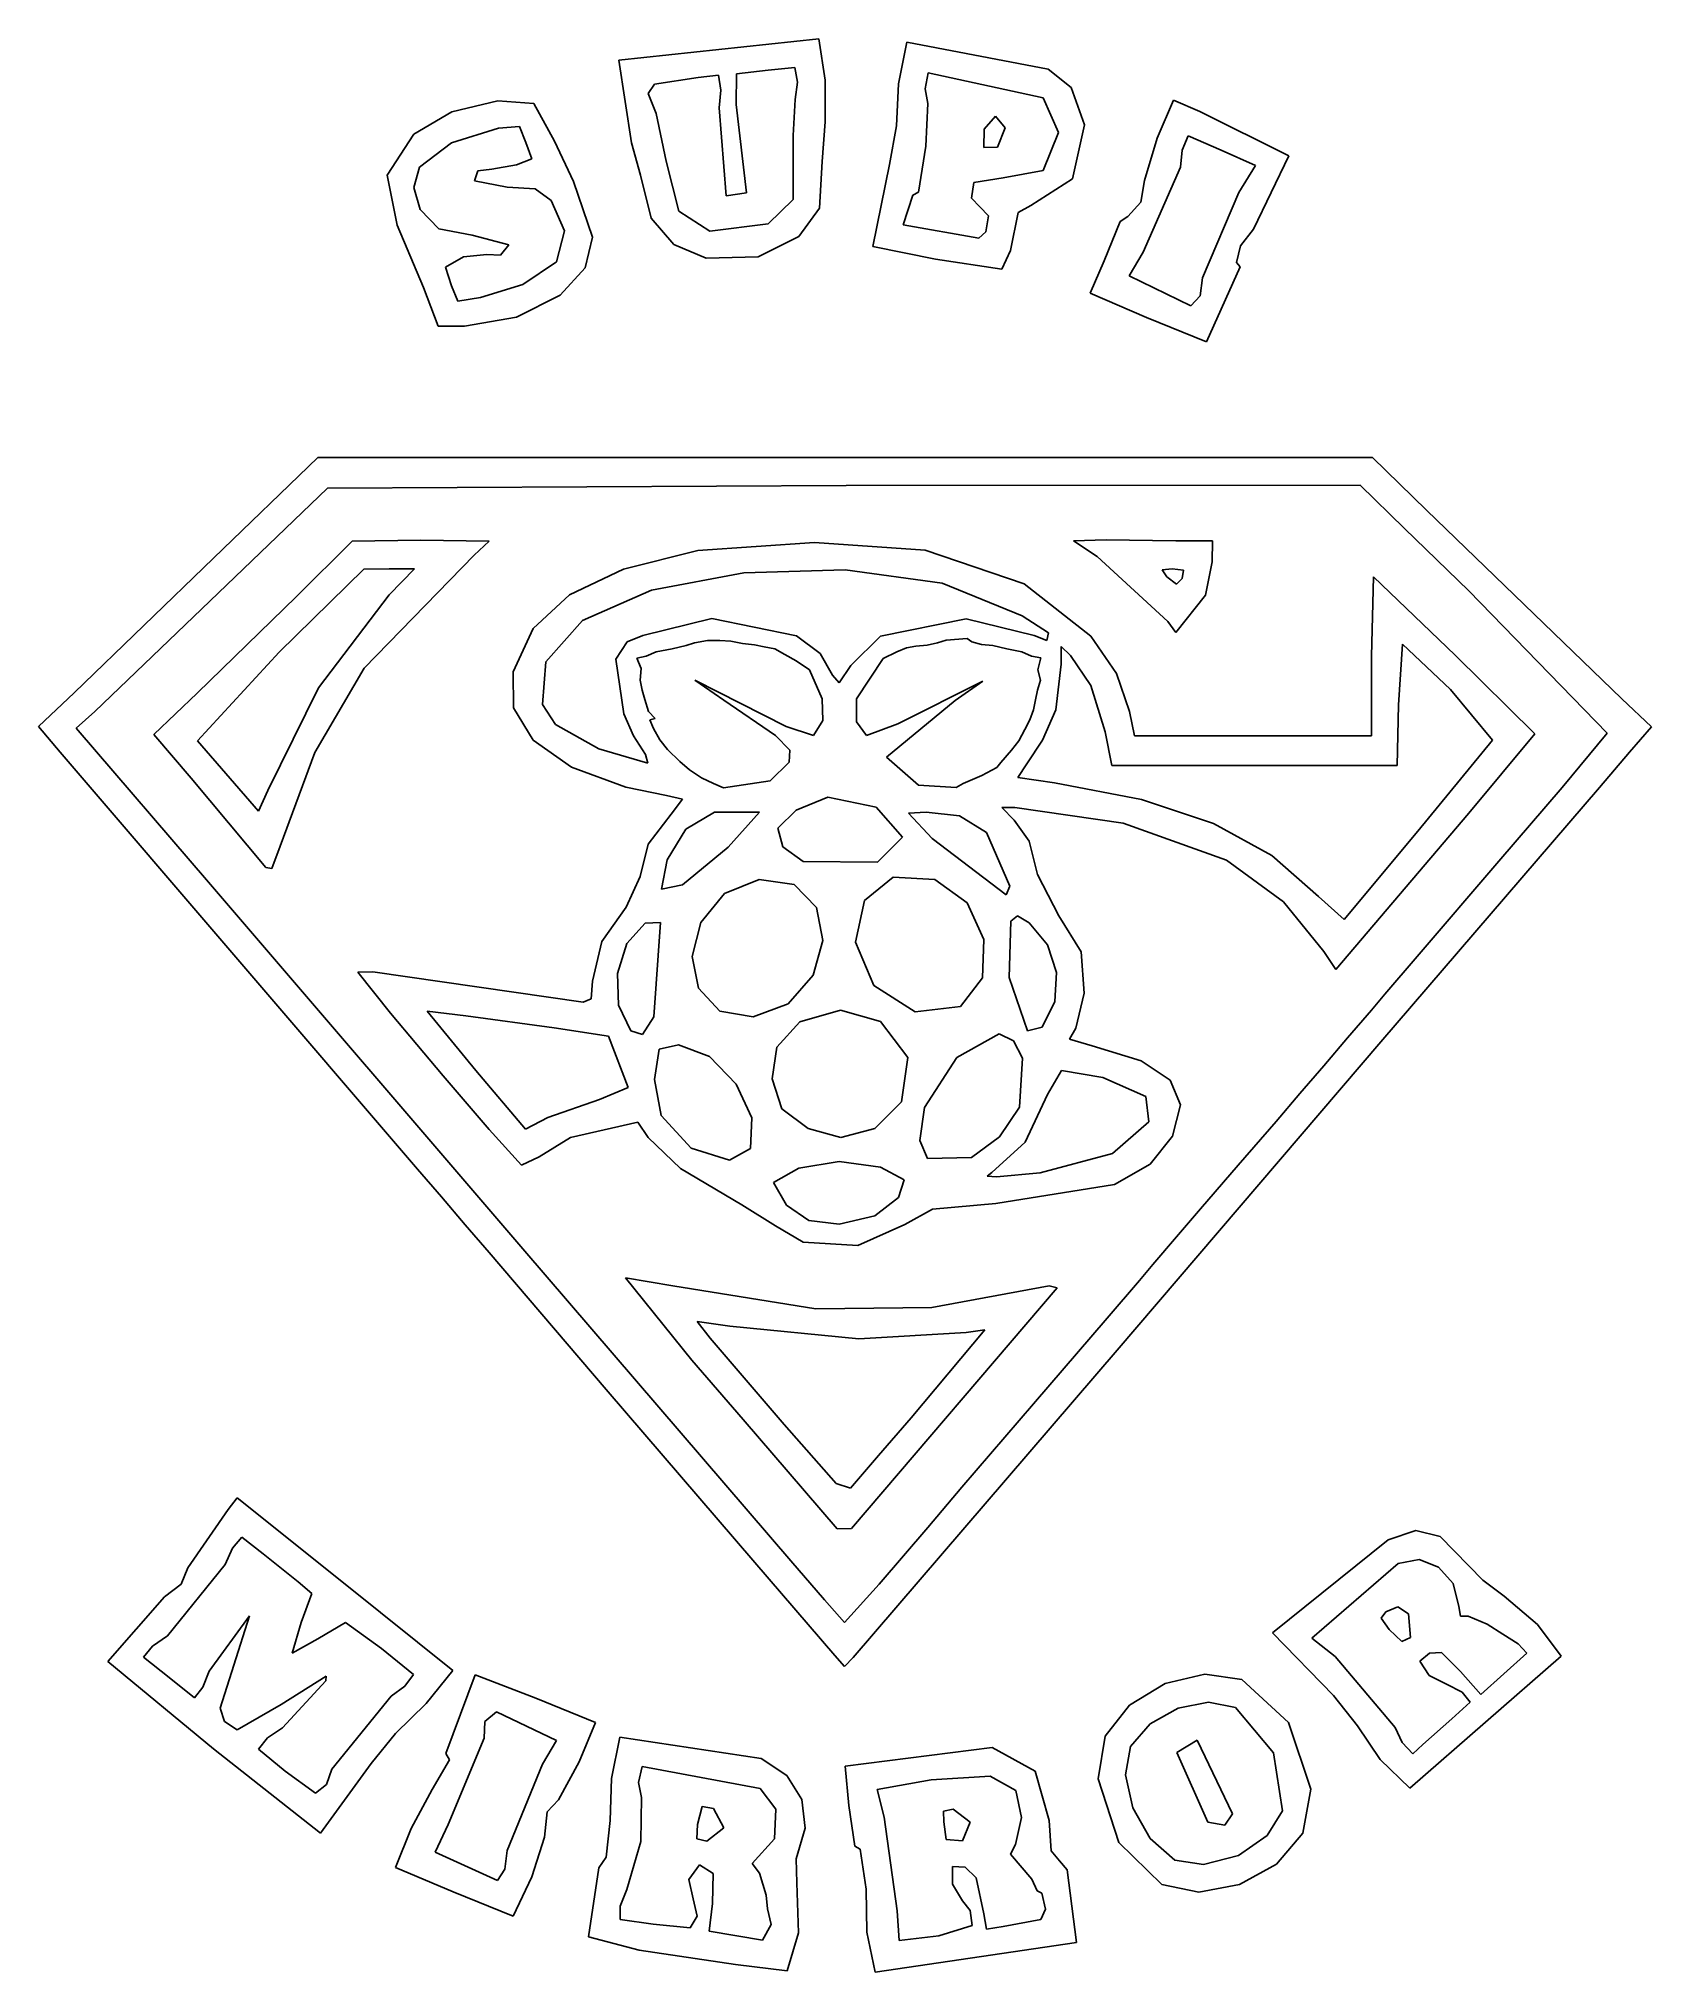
# Model space of a CAD drawing. Extents: x -95.1 to -72.6, y 54.8 to 81.7.
import ezdxf

# ---------------------------------------------------------------- set-up
doc = ezdxf.new("R2010")
doc.units = 0

msp = doc.modelspace()

# ---------------------------------------------------------------- linework, layer by layer
at = {"layer": '圖層 1'}
for p, q in [((-87.002766, 81.357157), (-84.220756, 81.657042)), ((-84.220756, 81.657042), (-84.134489, 81.078329)), ((-83.113158, 81.026974), (-82.996544, 81.607525)), ((-82.996544, 81.607525), (-81.032424, 81.23448)), ((-86.826538, 80.207287), (-87.002766, 81.357157)), ((-84.925974, 81.221182), (-85.365549, 81.166369)), ((-84.555512, 81.254612), (-84.925974, 81.221182)), ((-84.517838, 81.053786), (-84.555512, 81.254612)), ((-81.032424, 81.23448), (-80.709966, 80.979626)), ((-86.504594, 81.024391), (-86.595757, 80.892373)), ((-85.898717, 81.115665), (-86.504594, 81.024391)), ((-85.616348, 81.149716), (-85.898717, 81.115665)), ((-85.582405, 80.940553), (-85.616348, 81.149716)), ((-85.60583, 80.695931), (-85.582405, 80.940553)), ((-85.365549, 81.166369), (-85.369415, 80.741953)), ((-84.549083, 80.810365), (-84.517838, 81.053786)), ((-84.134489, 81.078329), (-84.134509, 80.498366)), ((-83.140307, 80.442811), (-83.113158, 81.026974)), ((-82.699232, 81.183082), (-82.741937, 80.961819)), ((-82.741937, 80.961819), (-82.702802, 80.754484)), ((-81.099482, 80.83556), (-82.699232, 81.183082)), ((-80.709966, 80.979626), (-80.524318, 80.457058)), ((-89.324864, 80.638421), (-88.687833, 80.79487)), ((-88.687833, 80.79487), (-88.18479, 80.75436)), ((-88.18479, 80.75436), (-87.899959, 80.230858)), ((-86.595757, 80.892373), (-86.483884, 80.617064)), ((-85.510261, 79.470951), (-85.60583, 80.695931)), ((-85.369415, 80.741953), (-85.227466, 79.511233)), ((-84.577601, 80.311357), (-84.549083, 80.810365)), ((-82.702802, 80.754484), (-82.733431, 80.160124)), ((-80.886574, 80.351241), (-81.099482, 80.83556)), ((-79.515046, 80.273286), (-79.28788, 80.800745)), ((-79.28788, 80.800745), (-78.919498, 80.6435)), ((-89.855553, 80.328905), (-89.324864, 80.638421)), ((-88.67569, 80.410679), (-89.329414, 80.207565)), ((-88.386438, 80.434665), (-88.67569, 80.410679)), ((-88.298659, 80.211201), (-88.386438, 80.434665)), ((-86.483884, 80.617064), (-86.342265, 79.952792)), ((-84.134509, 80.498366), (-84.172705, 79.950987)), ((-83.238247, 79.908675), (-83.140307, 80.442811)), ((-81.923208, 80.145365), (-81.919765, 80.397133)), ((-81.919765, 80.397133), (-81.765037, 80.577764)), ((-81.765037, 80.577764), (-81.630522, 80.415881)), ((-81.630522, 80.415881), (-81.73395, 80.147974)), ((-80.524318, 80.457058), (-80.692239, 79.705721)), ((-78.919498, 80.6435), (-77.682818, 80.02794)), ((-90.226814, 79.759562), (-89.855553, 80.328905)), ((-89.329414, 80.207565), (-89.77536, 79.868895)), ((-88.210879, 79.987736), (-88.298659, 80.211201)), ((-87.899959, 80.230858), (-87.6355, 79.669713)), ((-86.702572, 79.758637), (-86.826538, 80.207287)), ((-84.57982, 79.418551), (-84.577601, 80.311357)), ((-82.733431, 80.160124), (-82.83568, 79.524297)), ((-81.73395, 80.147974), (-81.923212, 80.145365)), ((-81.923212, 80.145365), (-81.923208, 80.145365)), ((-81.10061, 79.82288), (-80.886574, 80.351241)), ((-79.692682, 79.683441), (-79.515046, 80.273286)), ((-79.083908, 80.30761), (-79.167167, 80.108348)), ((-78.623999, 80.104903), (-79.083908, 80.30761)), ((-89.77536, 79.868895), (-89.853179, 79.586782)), ((-88.768138, 79.842288), (-88.428461, 79.900678)), ((-88.428461, 79.900678), (-88.210879, 79.987736)), ((-86.342265, 79.952792), (-86.168485, 79.257979)), ((-84.172705, 79.950987), (-84.211862, 79.301237)), ((-83.467408, 78.768815), (-83.238247, 79.908675)), ((-79.190422, 79.872001), (-79.710478, 78.688121)), ((-79.167167, 80.108348), (-79.190422, 79.872001)), ((-78.147896, 79.89287), (-78.623999, 80.104903)), ((-78.379674, 79.515984), (-78.147896, 79.89287)), ((-77.682818, 80.02794), (-78.173946, 79.0066)), ((-90.085685, 79.062105), (-90.226814, 79.759562)), ((-89.010603, 79.681925), (-88.96488, 79.818377)), ((-88.554702, 79.593411), (-89.010603, 79.681925)), ((-88.96488, 79.818377), (-88.768138, 79.842288)), ((-88.1653, 79.567272), (-88.554702, 79.593411)), ((-87.6355, 79.669713), (-87.370993, 78.896645)), ((-86.554702, 79.15985), (-86.702572, 79.758637)), ((-82.096852, 79.441364), (-82.062759, 79.658258)), ((-82.062759, 79.658258), (-81.658696, 79.720249)), ((-81.658696, 79.720249), (-81.10061, 79.82288)), ((-80.692239, 79.705721), (-81.27272, 79.338888)), ((-79.743228, 79.383891), (-79.692682, 79.683441)), ((-89.853179, 79.586782), (-89.767401, 79.28142)), ((-87.944786, 79.405427), (-88.1653, 79.567272)), ((-87.756801, 78.987122), (-87.944786, 79.405427)), ((-85.227466, 79.511233), (-85.510261, 79.470951)), ((-84.924449, 79.080027), (-84.57982, 79.418551)), ((-82.912953, 79.48283), (-83.047073, 79.068437)), ((-82.83568, 79.524297), (-82.912953, 79.48283)), ((-81.979069, 79.316963), (-82.096852, 79.441364)), ((-81.27272, 79.338888), (-81.446498, 79.241189)), ((-79.9235, 79.182612), (-79.743228, 79.383891)), ((-78.885413, 78.329834), (-78.379674, 79.515984)), ((-89.72126, 78.197355), (-90.085685, 79.062105)), ((-89.767401, 79.28142), (-89.507677, 79.010973)), ((-86.23795, 78.794474), (-86.554702, 79.15985)), ((-86.168485, 79.257979), (-85.738773, 78.98224)), ((-85.738773, 78.98224), (-84.924472, 79.080024)), ((-84.924472, 79.080024), (-84.924449, 79.080027)), ((-84.211862, 79.301237), (-84.498065, 78.905877)), ((-83.047073, 79.068437), (-81.993013, 78.880911)), ((-81.861286, 79.192562), (-81.979069, 79.316963)), ((-81.895381, 78.971405), (-81.861286, 79.192562)), ((-81.446498, 79.241189), (-81.554053, 78.709269)), ((-80.252667, 78.565823), (-80.030231, 79.112756)), ((-80.030231, 79.112756), (-79.9235, 79.182612)), ((-89.507677, 79.010973), (-89.041563, 78.922533)), ((-89.041563, 78.922533), (-88.530846, 78.789938)), ((-88.530846, 78.789938), (-88.648348, 78.648035)), ((-87.871334, 78.554142), (-87.756801, 78.987122)), ((-87.370993, 78.896645), (-87.472538, 78.469819)), ((-85.787848, 78.604155), (-86.23795, 78.794474)), ((-84.498065, 78.905877), (-85.064133, 78.625595)), ((-81.993013, 78.880911), (-81.895502, 78.971403)), ((-81.895502, 78.971403), (-81.895381, 78.971405)), ((-78.173946, 79.0066), (-78.356329, 78.777895)), ((-89.164861, 78.623605), (-89.415477, 78.481236)), ((-88.836659, 78.654924), (-89.164861, 78.623605)), ((-88.648348, 78.648035), (-88.836659, 78.654924)), ((-88.33734, 78.238169), (-87.871334, 78.554142)), ((-85.787845, 78.604162), (-85.787848, 78.604155)), ((-85.064133, 78.625595), (-85.787845, 78.604162)), ((-82.59808, 78.590875), (-83.467408, 78.768815)), ((-82.598071, 78.590885), (-82.59808, 78.590875)), ((-81.676419, 78.451525), (-82.598071, 78.590885)), ((-81.554053, 78.709269), (-81.676419, 78.451525)), ((-80.446624, 78.118774), (-80.252667, 78.565823)), ((-79.710478, 78.688121), (-79.904954, 78.360614)), ((-78.356329, 78.777895), (-78.410188, 78.542916)), ((-78.410188, 78.542916), (-78.357602, 78.486435)), ((-89.415477, 78.481236), (-89.330046, 78.221063)), ((-87.472538, 78.469819), (-87.816509, 78.089852)), ((-79.904954, 78.360614), (-79.043773, 77.940071)), ((-78.91766, 78.079307), (-78.885413, 78.329834)), ((-78.357602, 78.486435), (-78.827561, 77.439335)), ((-89.515978, 77.65829), (-89.72126, 78.197355)), ((-89.330046, 78.221063), (-89.244615, 78.007549)), ((-89.244615, 78.007549), (-88.929198, 78.056709)), ((-88.929198, 78.056709), (-88.337336, 78.238175)), ((-87.816509, 78.089852), (-88.426861, 77.786751)), ((-88.337336, 78.238175), (-88.33734, 78.238169)), ((-79.664736, 77.779597), (-80.446624, 78.118774)), ((-79.043773, 77.940071), (-78.917662, 78.079299)), ((-78.917662, 78.079299), (-78.91766, 78.079307)), ((-88.426861, 77.786751), (-89.147819, 77.659447)), ((-78.827561, 77.439335), (-79.664736, 77.779602)), ((-79.664736, 77.779602), (-79.664736, 77.779597)), ((-89.147819, 77.659447), (-89.515978, 77.65829)), ((-92.639658, 74.431403), (-91.191898, 75.833743)), ((-91.191898, 75.833743), (-83.8561, 75.8337)), ((-83.8561, 75.8337), (-76.5204, 75.8337)), ((-76.5204, 75.8337), (-75.76645, 75.098848)), ((-91.053683, 75.404411), (-92.574143, 73.946921)), ((-83.840493, 75.445878), (-91.053683, 75.404411)), ((-76.689753, 75.446725), (-83.840493, 75.445878)), ((-76.072339, 74.843997), (-76.689753, 75.446725)), ((-75.76645, 75.098848), (-73.05223, 72.476888)), ((-75.17848, 73.980163), (-76.072339, 74.843997)), ((-91.487567, 73.901622), (-90.712264, 74.667405)), ((-90.712264, 74.667405), (-89.759705, 74.683853)), ((-89.759705, 74.683853), (-88.807217, 74.668777)), ((-88.807217, 74.668777), (-89.014622, 74.476895)), ((-86.937603, 74.27871), (-85.904607, 74.541213)), ((-85.904607, 74.541213), (-84.282169, 74.650164)), ((-84.282169, 74.650164), (-82.742977, 74.544346)), ((-82.742977, 74.544346), (-81.363755, 74.074797)), ((-80.679205, 74.672662), (-80.223668, 74.688269)), ((-80.34808, 74.454758), (-80.679205, 74.672662)), ((-80.223668, 74.688269), (-79.256053, 74.674446)), ((-79.256053, 74.674446), (-78.744627, 74.672668)), ((-78.744627, 74.672668), (-78.746885, 74.3824)), ((-94.580328, 72.561163), (-92.639658, 74.431403)), ((-90.548914, 74.279945), (-91.729314, 73.126625)), ((-90.196865, 74.282796), (-90.548914, 74.279945)), ((-89.014622, 74.476895), (-90.544782, 72.904395)), ((-89.844816, 74.285646), (-90.196865, 74.282796)), ((-90.195437, 73.924503), (-89.844816, 74.285646)), ((-87.690274, 73.922879), (-86.937603, 74.27871)), ((-85.265792, 74.229311), (-86.547455, 73.98898)), ((-83.854037, 74.268666), (-85.265792, 74.229311)), ((-82.504309, 74.087096), (-83.854037, 74.268666)), ((-79.363887, 73.553053), (-80.34808, 74.454758)), ((-79.306091, 74.285637), (-79.444146, 74.270969)), ((-79.444146, 74.270969), (-79.380454, 74.17506)), ((-79.146236, 74.267885), (-79.306091, 74.285637)), ((-79.165214, 74.151937), (-79.146236, 74.267885)), ((-78.746885, 74.3824), (-78.843642, 73.920383)), ((-92.574143, 73.946921), (-94.291103, 72.298761)), ((-86.547455, 73.98898), (-87.506909, 73.567624)), ((-81.393397, 73.630589), (-82.504309, 74.087096)), ((-81.363755, 74.074797), (-80.437367, 73.346756)), ((-79.380454, 74.17506), (-79.244202, 74.070088)), ((-79.244202, 74.070088), (-79.165215, 74.151946)), ((-79.165215, 74.151946), (-79.165214, 74.151937)), ((-76.533, 73.0694), (-76.505596, 74.17519)), ((-76.505596, 74.17519), (-75.370006, 73.08242)), ((-73.25237, 72.000403), (-75.17848, 73.980163)), ((-92.867197, 72.558052), (-91.487567, 73.901622)), ((-91.181713, 72.62798), (-90.195437, 73.924503)), ((-88.192559, 73.454048), (-87.690274, 73.922879)), ((-78.843642, 73.920383), (-79.254326, 73.401015)), ((-88.474397, 72.852543), (-88.192559, 73.454048)), ((-87.506909, 73.567624), (-88.018245, 72.993674)), ((-86.667962, 73.357518), (-85.711094, 73.592445)), ((-85.711094, 73.592445), (-84.530264, 73.351831)), ((-83.361292, 73.346528), (-82.172572, 73.58774)), ((-82.172572, 73.58774), (-81.224298, 73.359544)), ((-81.027988, 73.393094), (-81.393397, 73.630589)), ((-79.363828, 73.553059), (-79.363887, 73.553053)), ((-79.254326, 73.401015), (-79.363828, 73.553059)), ((-87.046746, 73.026753), (-86.88599, 73.269357)), ((-86.88599, 73.269357), (-86.667962, 73.357518)), ((-86.262769, 73.170368), (-86.485143, 73.130479)), ((-86.067782, 73.220533), (-86.262769, 73.170368)), ((-85.952486, 73.256096), (-86.067782, 73.220533)), ((-85.767478, 73.288763), (-85.952486, 73.256096)), ((-85.596364, 73.288199), (-85.767478, 73.288763)), ((-85.446981, 73.281059), (-85.596364, 73.288199)), ((-85.282688, 73.248688), (-85.446981, 73.281059)), ((-85.115215, 73.225856), (-85.282688, 73.248688)), ((-84.983223, 73.199242), (-85.115215, 73.225856)), ((-84.831608, 73.171528), (-84.983223, 73.199242)), ((-84.691615, 73.094307), (-84.831608, 73.171528)), ((-84.530264, 73.351831), (-84.203394, 73.108888)), ((-83.775964, 72.939121), (-83.361292, 73.346528)), ((-83.001921, 73.188224), (-83.13605, 73.128418)), ((-82.869217, 73.208967), (-83.001921, 73.188224)), ((-82.711427, 73.224066), (-82.869217, 73.208967)), ((-82.567683, 73.257541), (-82.711427, 73.224066)), ((-82.449026, 73.292559), (-82.567683, 73.257541)), ((-82.15813, 73.317959), (-82.449026, 73.292559)), ((-82.094001, 73.271372), (-82.15813, 73.317959)), ((-81.957826, 73.233306), (-82.094001, 73.271372)), ((-81.800798, 73.219759), (-81.957826, 73.233306)), ((-81.605864, 73.172973), (-81.800798, 73.219759)), ((-81.39853, 73.128799), (-81.605864, 73.172973)), ((-81.224298, 73.359544), (-81.047159, 73.290431)), ((-81.047159, 73.290431), (-81.027988, 73.393094)), ((-80.720815, 73.081899), (-80.851986, 73.205128)), ((-80.851986, 73.205128), (-80.848063, 72.957501)), ((-80.437367, 73.346756), (-80.081761, 72.828649)), ((-76.102233, 73.235145), (-76.158423, 72.391984)), ((-75.433243, 72.605299), (-76.102233, 73.235145)), ((-91.729314, 73.126625), (-92.862744, 71.894865)), ((-90.544782, 72.904395), (-91.23327, 71.730847)), ((-88.018245, 72.993674), (-88.065567, 72.397884)), ((-86.930956, 72.267579), (-87.046746, 73.026753)), ((-86.623367, 73.069381), (-86.752865, 73.042765)), ((-86.752865, 73.042765), (-86.692478, 72.901078)), ((-86.692478, 72.901078), (-86.706306, 72.734909)), ((-86.485143, 73.130479), (-86.623367, 73.069381)), ((-84.535202, 73.006682), (-84.691615, 73.094307)), ((-84.348732, 72.880915), (-84.535202, 73.006682)), ((-84.172812, 72.477397), (-84.348732, 72.880915)), ((-84.203394, 73.108888), (-84.028293, 72.806649)), ((-83.939775, 72.69765), (-83.775964, 72.939121)), ((-83.327473, 73.037817), (-83.698338, 72.47605)), ((-83.13605, 73.128418), (-83.327473, 73.037817)), ((-81.260306, 73.069273), (-81.39853, 73.128799)), ((-81.131892, 73.045946), (-81.260306, 73.069273)), ((-81.176004, 72.87936), (-81.131892, 73.045946)), ((-81.138722, 72.737538), (-81.176004, 72.87936)), ((-80.848063, 72.957501), (-80.925126, 72.322851)), ((-80.437669, 72.661514), (-80.720815, 73.081899)), ((-76.533, 71.9636), (-76.533, 73.0694)), ((-75.370006, 73.08242), (-74.261816, 71.98965)), ((-91.885787, 71.203263), (-91.181713, 72.62798)), ((-88.470265, 72.352712), (-88.474397, 72.852543)), ((-86.706306, 72.734909), (-86.678931, 72.596188)), ((-85.540653, 72.456369), (-85.947829, 72.737163)), ((-85.947829, 72.737163), (-84.676929, 72.091462)), ((-84.028293, 72.806649), (-83.939775, 72.69765)), ((-83.122332, 72.127213), (-81.939752, 72.724441)), ((-81.939752, 72.724441), (-82.324226, 72.452184)), ((-81.205002, 72.46109), (-81.177372, 72.599314)), ((-81.177372, 72.599314), (-81.138722, 72.737538)), ((-80.239144, 72.018759), (-80.437669, 72.661514)), ((-80.081761, 72.828649), (-79.897595, 72.299106)), ((-74.851521, 71.900359), (-75.433243, 72.605299)), ((-95.073237, 72.093264), (-94.580328, 72.561163)), ((-93.471522, 71.980262), (-92.867197, 72.558052)), ((-88.192879, 71.90431), (-88.470265, 72.352712)), ((-88.065567, 72.397884), (-87.885763, 72.120022)), ((-86.678931, 72.596188), (-86.642885, 72.466225)), ((-86.642885, 72.466225), (-86.590725, 72.302539)), ((-84.822562, 71.966183), (-85.540653, 72.456369)), ((-84.162866, 72.176733), (-84.172812, 72.477397)), ((-83.698338, 72.47605), (-83.694699, 72.158855)), ((-82.324226, 72.452184), (-83.278368, 71.664344)), ((-81.23266, 72.322869), (-81.205002, 72.46109)), ((-76.158423, 72.391984), (-76.173692, 71.548823)), ((-73.05223, 72.476888), (-72.640067, 72.08752)), ((-94.773839, 71.734241), (-95.073237, 72.093264)), ((-94.291103, 72.298761), (-94.550059, 72.067469)), ((-94.550059, 72.067469), (-92.712559, 69.928309)), ((-87.885763, 72.120022), (-87.279469, 71.780489)), ((-86.79869, 71.963488), (-86.930956, 72.267579)), ((-86.590725, 72.302539), (-86.499182, 72.20208)), ((-86.499182, 72.20208), (-86.571478, 72.183001)), ((-86.571478, 72.183001), (-86.522199, 72.064595)), ((-86.522199, 72.064595), (-86.433494, 71.90606)), ((-84.676929, 72.091462), (-84.296626, 71.967298)), ((-84.296626, 71.967298), (-84.162866, 72.176733)), ((-83.694699, 72.158855), (-83.557947, 71.965172)), ((-83.557947, 71.965172), (-83.122332, 72.127213)), ((-81.355421, 72.048735), (-81.283762, 72.182898)), ((-81.283762, 72.182898), (-81.23266, 72.322869)), ((-80.925126, 72.322851), (-81.108802, 71.90457)), ((-79.897595, 72.299106), (-79.828299, 71.963615)), ((-72.640067, 72.08752), (-72.941649, 71.736171)), ((-92.950131, 71.374583), (-93.471522, 71.980262)), ((-92.862744, 71.894865), (-92.013662, 70.912978)), ((-87.663457, 71.528999), (-88.192879, 71.90431)), ((-86.630071, 71.700863), (-86.79869, 71.963488)), ((-86.433494, 71.90606), (-86.327331, 71.774248)), ((-84.624763, 71.764186), (-84.822562, 71.966183)), ((-81.541613, 71.764642), (-81.438355, 71.893104)), ((-81.438355, 71.893104), (-81.355421, 72.048735)), ((-81.108802, 71.90457), (-81.328977, 71.572832)), ((-80.1427, 71.5488), (-80.239144, 72.018759)), ((-79.828299, 71.963615), (-78.1806, 71.9636)), ((-78.1806, 71.9636), (-76.533, 71.9636)), ((-75.890211, 70.636549), (-74.851521, 71.900359)), ((-74.261816, 71.98965), (-75.179435, 70.88675)), ((-73.880506, 71.244734), (-73.25237, 72.000403)), ((-89.804289, 65.936961), (-94.773839, 71.734241)), ((-91.23327, 71.730847), (-91.713572, 70.429205)), ((-86.903217, 71.248443), (-87.663457, 71.528999)), ((-87.279469, 71.780489), (-86.599903, 71.582875)), ((-86.630067, 71.700864), (-86.630071, 71.700863)), ((-86.599903, 71.582875), (-86.630067, 71.700864)), ((-86.327331, 71.774248), (-86.153412, 71.603848)), ((-86.153412, 71.603848), (-86.01919, 71.4897)), ((-84.897921, 71.335944), (-84.633908, 71.597327)), ((-84.633908, 71.597327), (-84.624763, 71.764186)), ((-83.278368, 71.664344), (-82.835658, 71.277522)), ((-81.744838, 71.521172), (-81.689051, 71.590285)), ((-81.689051, 71.590285), (-81.541613, 71.764642)), ((-81.328977, 71.572832), (-81.453005, 71.38293)), ((-78.1581, 71.5488), (-80.1427, 71.5488)), ((-76.173692, 71.548823), (-78.1581, 71.5488)), ((-72.941649, 71.736171), (-73.361005, 71.245644)), ((-91.912711, 70.132253), (-92.950131, 71.374583)), ((-86.01919, 71.4897), (-85.855058, 71.378067)), ((-85.855058, 71.378067), (-85.685189, 71.300123)), ((-85.685189, 71.300123), (-85.545232, 71.237554)), ((-85.545232, 71.237554), (-84.897928, 71.336052)), ((-84.897928, 71.336052), (-84.897921, 71.335944)), ((-82.835658, 71.277522), (-82.310807, 71.244736)), ((-82.310801, 71.244727), (-82.211944, 71.300015)), ((-82.211944, 71.300015), (-81.951419, 71.410595)), ((-81.951419, 71.410595), (-81.744838, 71.521172)), ((-81.453005, 71.38293), (-80.941952, 71.311121)), ((-80.941952, 71.311121), (-79.732749, 71.077692)), ((-92.013662, 70.912978), (-91.88579, 71.203246)), ((-91.88579, 71.203246), (-91.885787, 71.203263)), ((-86.341025, 71.134262), (-86.903217, 71.248443)), ((-86.115099, 71.080191), (-86.341025, 71.134262)), ((-86.272468, 70.871214), (-86.115099, 71.080191)), ((-84.097171, 71.107924), (-84.536883, 70.930175)), ((-83.423283, 70.969427), (-84.097171, 71.107924)), ((-82.310807, 71.244736), (-82.310801, 71.244727)), ((-79.732749, 71.077692), (-78.73192, 70.742468)), ((-73.361005, 71.245644), (-76.401135, 67.706174)), ((-74.759323, 70.221884), (-73.880506, 71.244734)), ((-86.596374, 70.458257), (-86.272468, 70.871214)), ((-85.671037, 70.901996), (-86.069989, 70.667018)), ((-85.047386, 70.899173), (-85.671037, 70.901996)), ((-85.484141, 70.415391), (-85.047386, 70.899173)), ((-84.536883, 70.930175), (-84.791192, 70.679725)), ((-83.057201, 70.554642), (-83.423283, 70.969427)), ((-82.725466, 70.903389), (-82.974267, 70.885355)), ((-82.974267, 70.885355), (-82.645191, 70.536918)), ((-82.262988, 70.852009), (-82.725466, 70.903389)), ((-81.888661, 70.617603), (-82.262988, 70.852009)), ((-81.495698, 70.966659), (-81.675869, 70.968352)), ((-81.675869, 70.968352), (-81.503366, 70.788661)), ((-81.503366, 70.788661), (-81.295126, 70.500204)), ((-79.988578, 70.7502), (-81.495698, 70.966659)), ((-78.551058, 70.231631), (-79.988578, 70.7502)), ((-78.73192, 70.742468), (-77.918602, 70.296466)), ((-75.179435, 70.88675), (-77.027935, 68.71422)), ((-86.706297, 70.004375), (-86.596374, 70.458257)), ((-86.069989, 70.667018), (-86.329778, 70.237047)), ((-84.791192, 70.679725), (-84.721199, 70.41731)), ((-83.405361, 70.204924), (-83.057201, 70.554642)), ((-82.645191, 70.536918), (-81.613381, 69.751923)), ((-81.564391, 69.869904), (-81.888661, 70.617603)), ((-81.295126, 70.500204), (-81.178057, 70.032591)), ((-76.915085, 69.410537), (-75.890145, 70.636527)), ((-75.890145, 70.636527), (-75.890211, 70.636549)), ((-91.713572, 70.429205), (-91.828409, 70.115711)), ((-86.329778, 70.237047), (-86.408235, 69.830726)), ((-86.119353, 69.892201), (-85.484141, 70.41549)), ((-85.484141, 70.41549), (-85.484141, 70.415391)), ((-84.721199, 70.41731), (-84.436388, 70.216167)), ((-84.436388, 70.216167), (-83.405368, 70.204935)), ((-83.405368, 70.204935), (-83.405361, 70.204924)), ((-77.755244, 69.65273), (-78.551058, 70.231631)), ((-77.918602, 70.296466), (-77.271932, 69.730701)), ((-75.897573, 68.894944), (-74.759323, 70.221884)), ((-92.712559, 69.928309), (-88.309699, 64.794779)), ((-91.912702, 70.132248), (-91.912711, 70.132253)), ((-91.828409, 70.115711), (-91.912702, 70.132248)), ((-86.89886, 69.579481), (-86.706297, 70.004375)), ((-85.050886, 69.9627), (-85.531948, 69.771766)), ((-84.564398, 69.897581), (-85.050886, 69.9627)), ((-83.184923, 69.997502), (-83.583508, 69.672168)), ((-82.609317, 69.965549), (-83.184923, 69.997502)), ((-82.15696, 69.638123), (-82.609317, 69.965549)), ((-81.178057, 70.032591), (-80.881109, 69.458701)), ((-86.408235, 69.830726), (-86.119353, 69.892201)), ((-85.531948, 69.771766), (-85.860061, 69.366034)), ((-84.25216, 69.573973), (-84.564398, 69.897581)), ((-83.583508, 69.672168), (-83.709709, 69.092297)), ((-81.613381, 69.751923), (-81.564393, 69.869909)), ((-81.564393, 69.869909), (-81.564391, 69.869904)), ((-77.195648, 68.963021), (-77.755244, 69.65273)), ((-77.271932, 69.730701), (-76.915085, 69.410537)), ((-87.239442, 69.103917), (-86.89886, 69.579481)), ((-84.165479, 69.117009), (-84.25216, 69.573973)), ((-81.924484, 69.129562), (-82.15696, 69.638123)), ((-81.550545, 69.386764), (-81.574653, 68.600975)), ((-81.458309, 69.460069), (-81.550545, 69.386764)), ((-81.296455, 69.362437), (-81.458309, 69.460069)), ((-80.881109, 69.458701), (-80.572107, 68.96096)), ((-87.369767, 68.552451), (-87.239442, 69.103917)), ((-86.635264, 69.357943), (-86.893102, 69.072753)), ((-86.424831, 69.364886), (-86.635264, 69.357943)), ((-86.514961, 68.054946), (-86.424831, 69.364886)), ((-85.860061, 69.366034), (-85.982619, 68.895208)), ((-84.298941, 68.63532), (-84.165479, 69.117009)), ((-81.944115, 68.597438), (-81.924484, 69.129562)), ((-81.037715, 69.05858), (-81.296455, 69.362437)), ((-86.893102, 69.072753), (-87.021804, 68.658249)), ((-85.982619, 68.895208), (-85.895915, 68.453614)), ((-83.709709, 69.092297), (-83.453559, 68.490718)), ((-80.915359, 68.671029), (-81.037715, 69.05858)), ((-80.572107, 68.96096), (-80.529512, 68.382729)), ((-77.027935, 68.71422), (-77.195648, 68.963021)), ((-76.345155, 68.369695), (-75.897573, 68.894944)), ((-90.63184, 68.67843), (-90.424503, 68.679276)), ((-90.178408, 68.104481), (-90.63184, 68.67843)), ((-90.424503, 68.679276), (-87.500543, 68.259217)), ((-87.021804, 68.658249), (-87.00729, 68.219627)), ((-84.647131, 68.237541), (-84.298941, 68.63532)), ((-82.248081, 68.199319), (-81.944115, 68.597438)), ((-81.574653, 68.600975), (-81.317658, 67.859094)), ((-80.93786, 68.26696), (-80.915359, 68.671029)), ((-87.500543, 68.259217), (-87.389754, 68.304031)), ((-87.389754, 68.304031), (-87.369767, 68.552451)), ((-85.895915, 68.453614), (-85.596241, 68.135576)), ((-83.453559, 68.490718), (-82.879656, 68.122409)), ((-80.529512, 68.382729), (-80.646992, 67.89976)), ((-76.532517, 68.148537), (-76.345155, 68.369695)), ((-89.445825, 67.236256), (-90.178408, 68.104481)), ((-89.133061, 68.069013), (-89.666988, 68.136066)), ((-89.666988, 68.136066), (-88.992037, 67.308049)), ((-87.901051, 67.900233), (-89.133061, 68.069013)), ((-87.00729, 68.219627), (-86.835481, 67.862083)), ((-86.672062, 67.808702), (-86.514961, 68.054942)), ((-86.514961, 68.054942), (-86.514961, 68.054946)), ((-85.596241, 68.135576), (-85.132161, 68.053131)), ((-85.132161, 68.053131), (-84.647131, 68.237543)), ((-84.647131, 68.237543), (-84.647131, 68.237541)), ((-83.919717, 68.146695), (-84.484449, 67.983754)), ((-83.361296, 67.992308), (-83.919717, 68.146695)), ((-82.879656, 68.122409), (-82.248079, 68.199315)), ((-82.248079, 68.199315), (-82.248081, 68.199319)), ((-81.113691, 67.913547), (-80.93786, 68.26696)), ((-76.8648, 67.761512), (-76.532517, 68.148537)), ((-87.144403, 67.786546), (-87.901051, 67.900233)), ((-86.872169, 67.072747), (-87.144403, 67.786546)), ((-86.835481, 67.862083), (-86.672062, 67.808702)), ((-84.484449, 67.983754), (-84.803888, 67.634218)), ((-82.983006, 67.491699), (-83.361296, 67.992308)), ((-81.711193, 67.816795), (-82.302463, 67.48965)), ((-81.514051, 67.722341), (-81.711193, 67.816795)), ((-81.317658, 67.859094), (-81.113691, 67.913537)), ((-81.113691, 67.913537), (-81.113691, 67.913547)), ((-80.646992, 67.89976), (-80.734989, 67.744668)), ((-77.196535, 67.374487), (-76.8648, 67.761512)), ((-86.443776, 67.603561), (-86.506572, 67.183174)), ((-86.173735, 67.667149), (-86.443776, 67.603561)), ((-85.743084, 67.50218), (-86.173735, 67.667149)), ((-85.3717, 67.119119), (-85.743084, 67.50218)), ((-84.803888, 67.634218), (-84.867983, 67.195339)), ((-83.071028, 66.874768), (-82.983006, 67.491699)), ((-81.389562, 67.480076), (-81.514051, 67.722341)), ((-80.734989, 67.744668), (-80.417074, 67.653262)), ((-80.417074, 67.653262), (-79.738082, 67.444589)), ((-76.401135, 67.706174), (-80.072495, 63.421254)), ((-89.139027, 66.876875), (-89.445825, 67.236256)), ((-88.992037, 67.308049), (-88.302439, 66.495216)), ((-82.302463, 67.48965), (-82.750923, 66.793205)), ((-81.427297, 66.798695), (-81.389562, 67.480076)), ((-80.843506, 67.30999), (-81.041183, 66.973633)), ((-80.272091, 67.210612), (-80.843506, 67.30999)), ((-79.738082, 67.444589), (-79.33342, 67.174313)), ((-77.52827, 66.987462), (-77.196535, 67.374487)), ((-87.273015, 66.905296), (-86.872169, 67.072747)), ((-86.506572, 67.183174), (-86.416005, 66.683362)), ((-85.150698, 66.649168), (-85.3717, 67.119119)), ((-84.867983, 67.195339), (-84.73419, 66.776002)), ((-81.041183, 66.973633), (-81.352681, 66.313418)), ((-79.6722, 66.949009), (-80.272091, 67.210612)), ((-79.33342, 67.174313), (-79.19177, 66.829694)), ((-77.859771, 66.600437), (-77.52827, 66.987462)), ((-88.807763, 66.48985), (-89.139027, 66.876875)), ((-87.988151, 66.654745), (-87.273012, 66.905296)), ((-87.273012, 66.905296), (-87.273015, 66.905296)), ((-84.73419, 66.776002), (-84.370707, 66.501452)), ((-83.442125, 66.503674), (-83.071028, 66.874768)), ((-82.750923, 66.793205), (-82.814616, 66.336075)), ((-81.709637, 66.384326), (-81.427297, 66.798695)), ((-79.630815, 66.596697), (-79.6722, 66.949009)), ((-79.19177, 66.829694), (-79.301814, 66.397992)), ((-88.355396, 65.991754), (-88.807763, 66.48985)), ((-88.302439, 66.495216), (-87.988151, 66.654745)), ((-86.738305, 66.590446), (-87.67386, 66.376956)), ((-86.593127, 66.379271), (-86.738305, 66.590446)), ((-86.416005, 66.683362), (-85.994696, 66.228146)), ((-85.171195, 66.223529), (-85.150698, 66.649168)), ((-84.370707, 66.501452), (-83.914188, 66.379271)), ((-83.914188, 66.379271), (-83.442124, 66.503674)), ((-83.442124, 66.503674), (-83.442125, 66.503674)), ((-80.136167, 66.154016), (-79.630815, 66.596697)), ((-78.385257, 65.992254), (-77.859771, 66.600437)), ((-87.67386, 66.376956), (-88.111169, 66.108512)), ((-86.142761, 65.947484), (-86.593127, 66.379271)), ((-85.994696, 66.228146), (-85.46271, 66.062174)), ((-85.46271, 66.062174), (-85.171197, 66.223529)), ((-85.171197, 66.223529), (-85.171195, 66.223529)), ((-82.814616, 66.336075), (-82.709896, 66.083572)), ((-82.096135, 66.100359), (-81.709637, 66.384326)), ((-81.352681, 66.313418), (-81.813198, 65.890753)), ((-81.139905, 65.884276), (-80.136167, 66.154016)), ((-79.301814, 66.397992), (-79.609368, 66.005164)), ((-89.470756, 65.549936), (-89.804289, 65.936961)), ((-88.111169, 66.108512), (-88.355396, 65.991754)), ((-85.291997, 65.440914), (-86.142761, 65.947484)), ((-84.499572, 65.950961), (-84.849425, 65.752927)), ((-83.938048, 66.045117), (-84.499572, 65.950961)), ((-83.360565, 65.964249), (-83.938048, 66.045117)), ((-83.03279, 65.787214), (-83.360565, 65.964249)), ((-82.709896, 66.083572), (-82.096131, 66.100364)), ((-82.096131, 66.100364), (-82.096135, 66.100359)), ((-81.813198, 65.890753), (-81.877402, 65.839355)), ((-81.748087, 65.828063), (-81.139904, 65.884278)), ((-81.139904, 65.884278), (-81.139905, 65.884276)), ((-79.609368, 66.005164), (-80.108594, 65.722648)), ((-78.911844, 65.384074), (-78.385257, 65.992254)), ((-84.849425, 65.752927), (-84.671159, 65.43843)), ((-83.112825, 65.544977), (-83.03279, 65.787214)), ((-81.877402, 65.839355), (-81.748087, 65.828063)), ((-80.108594, 65.722648), (-81.757834, 65.459601)), ((-89.139021, 65.162911), (-89.470756, 65.549936)), ((-84.822038, 65.15027), (-85.291997, 65.440914)), ((-84.671159, 65.43843), (-84.359356, 65.22381)), ((-83.443465, 65.289459), (-83.112825, 65.544977)), ((-82.641524, 65.380808), (-83.026104, 65.166711)), ((-81.757834, 65.459601), (-82.641524, 65.380808)), ((-79.243689, 64.997049), (-78.911844, 65.384074)), ((-88.806942, 64.77684), (-89.139021, 65.162911)), ((-84.439438, 64.923643), (-84.822038, 65.15027)), ((-84.359356, 65.22381), (-83.936707, 65.170438)), ((-83.936707, 65.170438), (-83.443465, 65.289459)), ((-83.026104, 65.166711), (-83.680182, 64.874915)), ((-83.443465, 65.289459), (-83.443465, 65.289459)), ((-84.439364, 64.923707), (-84.439438, 64.923643)), ((-83.680182, 64.874915), (-84.439364, 64.923707)), ((-79.574865, 64.610021), (-79.243689, 64.997049)), ((-87.177742, 62.87385), (-88.806942, 64.77684)), ((-88.309699, 64.794779), (-84.610429, 60.488749)), ((-79.761882, 64.388866), (-79.574865, 64.610021)), ((-85.985177, 63.283073), (-86.909714, 64.425023)), ((-86.909714, 64.425023), (-86.253243, 64.316362)), ((-86.253243, 64.316362), (-84.262913, 63.996348)), ((-80.907333, 64.287127), (-83.766373, 60.941937)), ((-82.650313, 64.013457), (-81.017913, 64.313797)), ((-81.017913, 64.313797), (-80.907333, 64.287127)), ((-80.209464, 63.863617), (-79.761882, 64.388866)), ((-84.262913, 63.996348), (-82.650313, 64.013457)), ((-85.460117, 63.754325), (-85.912556, 63.818793)), ((-85.912556, 63.818793), (-85.731976, 63.586259)), ((-83.664907, 63.576262), (-85.460117, 63.754325)), ((-81.232214, 62.674897), (-80.209464, 63.863617)), ((-85.731976, 63.586259), (-84.702546, 62.385229)), ((-82.172567, 63.666463), (-83.664907, 63.576262)), ((-82.937851, 62.480803), (-81.911811, 63.704033)), ((-81.911811, 63.704033), (-82.172567, 63.666463)), ((-85.629541, 62.868404), (-85.985177, 63.283073)), ((-80.072495, 63.421254), (-83.744425, 59.148344)), ((-85.112522, 60.46877), (-87.177742, 62.87385)), ((-85.272115, 62.453733), (-85.629541, 62.868404)), ((-82.229127, 61.513817), (-81.232214, 62.674897)), ((-84.646686, 61.726278), (-85.272115, 62.453733)), ((-84.702546, 62.385229), (-83.979216, 61.567061)), ((-83.388938, 61.955833), (-82.937851, 62.480803)), ((-83.779502, 61.500875), (-83.388929, 61.955837)), ((-83.388929, 61.955837), (-83.388938, 61.955833)), ((-83.964081, 60.935783), (-84.646686, 61.726278)), ((-92.439327, 61.204236), (-92.309725, 61.364609)), ((-92.309725, 61.364609), (-90.810145, 60.164139)), ((-83.979216, 61.567061), (-83.779502, 61.500875)), ((-82.705679, 60.955816), (-82.229127, 61.513817)), ((-92.998632, 60.395286), (-92.439327, 61.204236)), ((-92.24829, 60.818606), (-92.377946, 60.667868)), ((-91.951471, 60.588547), (-92.24829, 60.818606)), ((-83.964072, 60.935784), (-83.964081, 60.935783)), ((-83.766373, 60.941937), (-83.964072, 60.935784)), ((-83.383212, 60.167942), (-82.705679, 60.955816)), ((-77.908921, 59.490167), (-76.302625, 60.784489)), ((-76.302625, 60.784489), (-75.916353, 60.914071)), ((-75.916353, 60.914071), (-75.577541, 60.831157)), ((-75.577541, 60.831157), (-74.984957, 60.221134)), ((-92.377946, 60.667868), (-92.47726, 60.438055)), ((-91.463873, 60.198087), (-91.951471, 60.588547)), ((-75.87201, 60.510568), (-76.163497, 60.455284)), ((-75.59861, 60.404444), (-75.87201, 60.510568)), ((-92.47726, 60.438055), (-93.279981, 59.448977)), ((-93.090094, 60.166881), (-92.998632, 60.395286)), ((-84.000352, 59.17603), (-85.112522, 60.46877)), ((-84.610429, 60.488749), (-84.143549, 59.949677)), ((-76.163497, 60.455284), (-77.362407, 59.416684)), ((-75.395955, 60.174127), (-75.59861, 60.404444)), ((-94.111616, 59.089389), (-93.32129, 59.988771)), ((-93.32129, 59.988771), (-93.090094, 60.166881)), ((-91.273094, 60.037686), (-91.463873, 60.198087)), ((-91.422449, 59.633146), (-91.273094, 60.037686)), ((-90.810145, 60.164139), (-89.310565, 58.963669)), ((-83.861375, 59.633972), (-83.383226, 60.167933)), ((-83.383226, 60.167933), (-83.383212, 60.167942)), ((-75.316701, 59.856832), (-75.395955, 60.174127)), ((-74.984957, 60.221134), (-74.68758, 59.998921)), ((-74.68758, 59.998921), (-74.223361, 59.606342)), ((-92.702449, 58.95576), (-92.141852, 59.724936)), ((-92.141852, 59.724936), (-92.35723, 59.03829)), ((-84.143549, 59.949677), (-83.861375, 59.633972)), ((-76.397036, 59.695286), (-76.334359, 59.782835)), ((-76.284722, 59.534034), (-76.397036, 59.695286)), ((-76.334359, 59.782835), (-76.165843, 59.850058)), ((-76.165843, 59.850058), (-76.016382, 59.754025)), ((-76.016382, 59.754025), (-75.991236, 59.423879)), ((-75.295012, 59.721156), (-75.316701, 59.856832)), ((-75.187796, 59.71952), (-75.295012, 59.721156)), ((-74.925171, 59.610949), (-75.187796, 59.71952)), ((-93.279981, 59.448977), (-93.490615, 59.304922)), ((-91.548379, 59.205182), (-91.422449, 59.633146)), ((-90.806231, 59.633979), (-91.191992, 59.407868)), ((-90.305575, 59.272385), (-90.806231, 59.633979)), ((-77.063689, 58.616718), (-77.908921, 59.490167)), ((-76.284733, 59.534033), (-76.284722, 59.534034)), ((-76.112826, 59.369419), (-76.284733, 59.534033)), ((-75.991236, 59.423879), (-76.112826, 59.369419)), ((-74.704329, 59.46907), (-74.925171, 59.610949)), ((-74.494012, 59.336973), (-74.704329, 59.46907)), ((-74.223361, 59.606342), (-73.892159, 59.164027)), ((-93.490615, 59.304922), (-93.612605, 59.152353)), ((-91.191992, 59.407868), (-91.548379, 59.205182)), ((-89.857717, 58.910788), (-90.305575, 59.272385)), ((-83.864911, 59.022131), (-84.000352, 59.17603)), ((-77.362407, 59.416684), (-77.040078, 59.158208)), ((-77.040078, 59.158208), (-76.202426, 58.173248)), ((-73.892159, 59.164027), (-75.997529, 57.328967)), ((-75.858376, 59.094931), (-75.723964, 59.205102)), ((-75.723964, 59.205102), (-75.558521, 59.215848)), ((-75.558521, 59.215848), (-75.295458, 58.952643)), ((-74.691697, 58.919832), (-74.370811, 59.205833)), ((-74.370811, 59.205833), (-74.494012, 59.336973)), ((-92.640836, 57.878549), (-94.111616, 59.089389)), ((-93.612605, 59.152353), (-93.258879, 58.868895)), ((-92.789278, 58.732748), (-92.702449, 58.95576)), ((-92.35723, 59.03829), (-92.547092, 58.443077)), ((-91.698642, 58.490655), (-91.072366, 58.887791)), ((-91.072366, 58.887791), (-91.07838, 58.823917)), ((-89.97982, 58.745635), (-89.857717, 58.910788)), ((-89.310565, 58.963669), (-89.680916, 58.505081)), ((-89.408792, 57.809439), (-88.999883, 58.905099)), ((-88.999883, 58.905099), (-88.155554, 58.582889)), ((-83.744425, 59.148344), (-83.864911, 59.022131)), ((-79.404451, 58.785097), (-78.852882, 58.916358)), ((-78.852882, 58.916358), (-78.337936, 58.839212)), ((-75.729185, 58.897813), (-75.858376, 59.094931)), ((-75.487688, 58.775374), (-75.729185, 58.897813)), ((-75.295458, 58.952643), (-75.012581, 58.633831)), ((-75.012581, 58.633831), (-74.691697, 58.919832)), ((-93.258879, 58.868895), (-92.905153, 58.585437)), ((-92.905153, 58.585437), (-92.789278, 58.732748)), ((-91.07838, 58.823917), (-91.682298, 58.16807)), ((-90.171497, 58.607183), (-89.97982, 58.745635)), ((-79.89821, 58.484446), (-79.404451, 58.785097)), ((-78.337936, 58.839212), (-77.687379, 58.243408)), ((-75.270882, 58.665909), (-75.487688, 58.775374)), ((-75.158668, 58.523249), (-75.270882, 58.665909)), ((-92.547092, 58.443077), (-92.487684, 58.255824)), ((-92.31208, 58.141168), (-91.698642, 58.490655)), ((-90.99466, 57.593923), (-90.171497, 58.607183)), ((-89.680916, 58.505081), (-90.10881, 58.090999)), ((-88.702577, 58.390406), (-88.865303, 58.255844)), ((-87.867999, 57.991728), (-88.702577, 58.390406)), ((-88.155554, 58.582889), (-87.326956, 58.243164)), ((-80.239726, 58.053424), (-79.89821, 58.484446)), ((-79.222192, 58.441892), (-79.611418, 58.225541)), ((-78.798666, 58.527162), (-79.222192, 58.441892)), ((-78.423923, 58.450518), (-78.798666, 58.527162)), ((-77.896462, 57.82142), (-78.423923, 58.450518)), ((-76.726959, 58.195843), (-77.063689, 58.616718)), ((-75.417372, 58.293074), (-75.158668, 58.523249)), ((-92.487684, 58.255824), (-92.31208, 58.141168)), ((-91.682298, 58.16807), (-91.890716, 58.030634)), ((-90.10881, 58.090999), (-90.445667, 57.670491)), ((-88.865303, 58.255844), (-88.87743, 58.023382)), ((-87.326956, 58.243164), (-87.554032, 57.693328)), ((-79.611418, 58.225541), (-79.883263, 57.90894)), ((-77.687379, 58.243408), (-77.377145, 57.316352)), ((-76.412106, 57.729522), (-76.726959, 58.195843)), ((-76.202426, 58.173248), (-76.107709, 57.964144)), ((-75.817567, 57.935936), (-75.417376, 58.293071)), ((-75.417376, 58.293071), (-75.417372, 58.293074)), ((-92.640834, 57.878549), (-92.640836, 57.878549)), ((-91.153634, 56.703649), (-92.640834, 57.878549)), ((-91.890716, 58.030634), (-92.016198, 57.872265)), ((-92.016198, 57.872265), (-91.641912, 57.565874)), ((-88.87743, 58.023382), (-89.377502, 56.825052)), ((-88.063043, 57.66441), (-87.867999, 57.991728)), ((-87.105847, 57.461977), (-86.989755, 58.039443)), ((-86.989755, 58.039443), (-85.022915, 57.742543)), ((-83.856324, 57.636872), (-81.811334, 57.893367)), ((-81.811334, 57.893367), (-81.211993, 57.567287)), ((-80.334053, 57.459211), (-80.239726, 58.053424)), ((-79.883263, 57.90894), (-79.955522, 57.515468)), ((-79.242185, 57.825727), (-78.959509, 57.999102)), ((-78.808636, 56.855699), (-79.242185, 57.825727)), ((-78.959509, 57.999102), (-78.468135, 56.971152)), ((-77.770023, 57.015928), (-77.896462, 57.82142)), ((-76.107709, 57.964144), (-75.959051, 57.808981)), ((-75.959051, 57.808981), (-75.817567, 57.935936)), ((-91.641912, 57.565874), (-91.221201, 57.258012)), ((-90.445667, 57.670491), (-91.153634, 56.703649)), ((-91.071506, 57.380944), (-90.99466, 57.593923)), ((-89.59901, 57.311837), (-89.360129, 57.72376)), ((-89.360129, 57.72376), (-89.408792, 57.809439)), ((-88.554606, 56.46481), (-88.063043, 57.66441)), ((-87.554032, 57.693328), (-87.843899, 57.167588)), ((-86.678741, 57.631485), (-86.729059, 57.408589)), ((-85.037421, 57.324693), (-86.678741, 57.631485)), ((-85.022915, 57.742543), (-84.665869, 57.507485)), ((-83.8022, 57.088413), (-83.856324, 57.636872)), ((-81.211993, 57.567287), (-81.016346, 56.878287)), ((-76.412105, 57.729519), (-76.412106, 57.729522)), ((-75.997529, 57.328967), (-76.412105, 57.729519)), ((-91.221201, 57.258012), (-91.071505, 57.380939)), ((-91.071505, 57.380939), (-91.071506, 57.380944)), ((-89.890077, 56.769178), (-89.59901, 57.311837)), ((-87.122273, 56.881441), (-87.105847, 57.461977)), ((-86.729059, 57.408589), (-86.689607, 57.201255)), ((-84.819273, 57.035102), (-85.037421, 57.324693)), ((-84.665869, 57.507485), (-84.457477, 57.172762)), ((-82.658249, 57.44717), (-83.408299, 57.309482)), ((-83.408299, 57.309482), (-83.311979, 56.924811)), ((-81.838996, 57.49532), (-82.658249, 57.44717)), ((-81.481569, 57.295304), (-81.838996, 57.49532)), ((-81.401143, 56.922146), (-81.481569, 57.295304)), ((-80.046176, 56.575535), (-80.334053, 57.459211)), ((-79.955522, 57.515468), (-79.853097, 57.057829)), ((-77.377145, 57.316352), (-77.485967, 56.703659)), ((-87.843899, 57.167588), (-87.997583, 57.001083)), ((-86.689607, 57.201255), (-86.696949, 56.588167)), ((-85.909087, 56.825975), (-85.842989, 57.073171)), ((-85.842989, 57.073171), (-85.683628, 57.045549)), ((-85.683628, 57.045549), (-85.541956, 56.778119)), ((-84.836366, 56.626112), (-84.819273, 57.035102)), ((-84.457477, 57.172762), (-84.410221, 56.774177)), ((-83.721611, 56.523961), (-83.8022, 57.088413)), ((-82.488618, 57.010118), (-82.351217, 57.03539)), ((-82.483525, 56.862611), (-82.488618, 57.010118)), ((-82.351217, 57.03539), (-82.11735, 56.857522)), ((-79.853097, 57.057829), (-79.612397, 56.629976)), ((-77.984998, 56.673082), (-77.770023, 57.015928)), ((-90.110969, 56.226519), (-89.890077, 56.769178)), ((-89.377502, 56.825052), (-89.557768, 56.439257)), ((-87.997583, 57.001083), (-88.037679, 56.648368)), ((-87.177622, 56.371917), (-87.122273, 56.881441)), ((-85.920006, 56.623134), (-85.909087, 56.825975)), ((-85.909087, 56.825975), (-85.909087, 56.825975)), ((-85.541956, 56.778119), (-85.77931, 56.593068)), ((-84.410221, 56.774177), (-84.536582, 56.347533)), ((-83.311979, 56.924811), (-83.132954, 55.625511)), ((-82.448967, 56.61381), (-82.483525, 56.862611)), ((-82.11735, 56.857522), (-82.224178, 56.595022)), ((-81.487044, 56.546513), (-81.401143, 56.922146)), ((-81.016346, 56.878287), (-80.989893, 56.460186)), ((-78.808635, 56.855703), (-78.808636, 56.855699)), ((-78.575077, 56.816181), (-78.808635, 56.855703)), ((-78.468135, 56.971152), (-78.575077, 56.816181)), ((-88.037679, 56.648368), (-88.215216, 56.095475)), ((-86.696949, 56.588167), (-86.889804, 55.920795)), ((-85.77931, 56.593068), (-85.920006, 56.623134)), ((-85.148927, 56.279766), (-84.836366, 56.626112)), ((-83.645203, 56.482494), (-83.721611, 56.523961)), ((-83.561417, 55.925481), (-83.645203, 56.482494)), ((-82.224178, 56.595022), (-82.448968, 56.613818)), ((-82.448968, 56.613818), (-82.448967, 56.61381)), ((-81.556155, 56.40981), (-81.487044, 56.546513)), ((-79.448361, 55.990141), (-80.046176, 56.575535)), ((-79.612397, 56.629976), (-79.269828, 56.32586)), ((-78.382941, 56.392203), (-77.984998, 56.673082)), ((-77.485967, 56.703659), (-77.85395, 56.27413)), ((-89.307057, 55.889569), (-90.110969, 56.226519)), ((-89.557768, 56.439257), (-88.689543, 56.045727)), ((-88.689543, 56.045727), (-88.58649, 56.205058)), ((-88.586491, 56.205059), (-88.554606, 56.46481)), ((-88.58649, 56.205058), (-88.586491, 56.205059)), ((-87.424592, 55.263331), (-87.28133, 56.21987)), ((-87.28133, 56.21987), (-87.177622, 56.371917)), ((-86.027073, 56.060899), (-85.881179, 56.261293)), ((-85.881179, 56.261293), (-85.691123, 56.142424)), ((-85.045947, 56.149142), (-85.148927, 56.279766)), ((-84.536582, 56.347533), (-84.525519, 56.011345)), ((-82.3608, 55.992273), (-82.363375, 56.239385)), ((-82.363375, 56.239385), (-82.187183, 56.229509)), ((-82.187183, 56.229509), (-82.031016, 56.084785)), ((-81.256232, 56.064328), (-81.556155, 56.40981)), ((-80.989893, 56.460186), (-80.870544, 56.316631)), ((-80.870544, 56.316631), (-80.76545, 56.19223)), ((-79.269828, 56.32586), (-78.868731, 56.268171)), ((-78.868731, 56.268171), (-78.38294, 56.392201)), ((-78.38294, 56.392201), (-78.382941, 56.392203)), ((-77.85395, 56.27413), (-78.368623, 55.988421)), ((-88.215216, 56.095475), (-88.473348, 55.547599)), ((-85.967519, 55.790106), (-86.027073, 56.060899)), ((-85.691123, 56.142424), (-85.701062, 55.723375)), ((-84.954931, 55.840442), (-85.045947, 56.149142)), ((-84.525519, 56.011345), (-84.505623, 55.317569)), ((-82.220745, 55.763735), (-82.3608, 55.992273)), ((-82.031016, 56.084785), (-81.923723, 55.579743)), ((-81.182264, 55.901957), (-81.256232, 56.064328)), ((-80.76545, 56.19223), (-80.635504, 55.18132)), ((-78.932567, 55.881952), (-79.448367, 55.990145)), ((-79.448367, 55.990145), (-79.448361, 55.990141)), ((-78.368623, 55.988421), (-78.932567, 55.881952)), ((-88.473348, 55.547599), (-89.307057, 55.889571)), ((-89.307057, 55.889571), (-89.307057, 55.889569)), ((-86.982689, 55.686427), (-86.9827, 55.504)), ((-86.889804, 55.920795), (-86.982689, 55.686427)), ((-85.911329, 55.550154), (-85.967519, 55.790106)), ((-85.701062, 55.723375), (-85.746878, 55.338776)), ((-84.93351, 55.653154), (-84.954931, 55.840442)), ((-83.552837, 55.327635), (-83.561417, 55.925481)), ((-82.117232, 55.630032), (-82.220745, 55.763735)), ((-81.120262, 55.868377), (-81.182264, 55.901957)), ((-81.06758, 55.645488), (-81.120262, 55.868377)), ((-86.9827, 55.504), (-86.526564, 55.44026)), ((-86.526564, 55.44026), (-86.008243, 55.389202)), ((-86.008243, 55.389202), (-85.911329, 55.550154)), ((-85.006107, 55.21726), (-84.881706, 55.431952)), ((-84.881697, 55.431995), (-84.93351, 55.653154)), ((-84.881706, 55.431952), (-84.881697, 55.431995)), ((-83.132954, 55.625511), (-83.101377, 55.210838)), ((-82.549997, 55.27635), (-82.087593, 55.419095)), ((-82.087593, 55.419095), (-82.117232, 55.630032)), ((-81.923723, 55.579743), (-81.88945, 55.368108)), ((-81.88945, 55.368108), (-81.657782, 55.403707)), ((-81.657782, 55.403707), (-81.134748, 55.501443)), ((-81.134748, 55.501443), (-81.06758, 55.645488)), ((-86.72007, 55.07648), (-87.424592, 55.263331)), ((-85.746878, 55.338776), (-85.006107, 55.21726)), ((-84.505623, 55.317569), (-84.661331, 54.78941)), ((-83.552831, 55.327635), (-83.552837, 55.327635)), ((-83.439064, 54.768525), (-83.552831, 55.327635)), ((-80.635504, 55.18132), (-83.439064, 54.768525)), ((-83.101377, 55.210838), (-82.549994, 55.27635)), ((-82.549994, 55.27635), (-82.549997, 55.27635)), ((-85.3793, 54.8784), (-86.72007, 55.07648)), ((-85.379272, 54.878406), (-85.3793, 54.8784)), ((-84.661331, 54.78941), (-85.379272, 54.878406))]:
    msp.add_line(p, q, dxfattribs=at)

doc.saveas('drawing.dxf')
